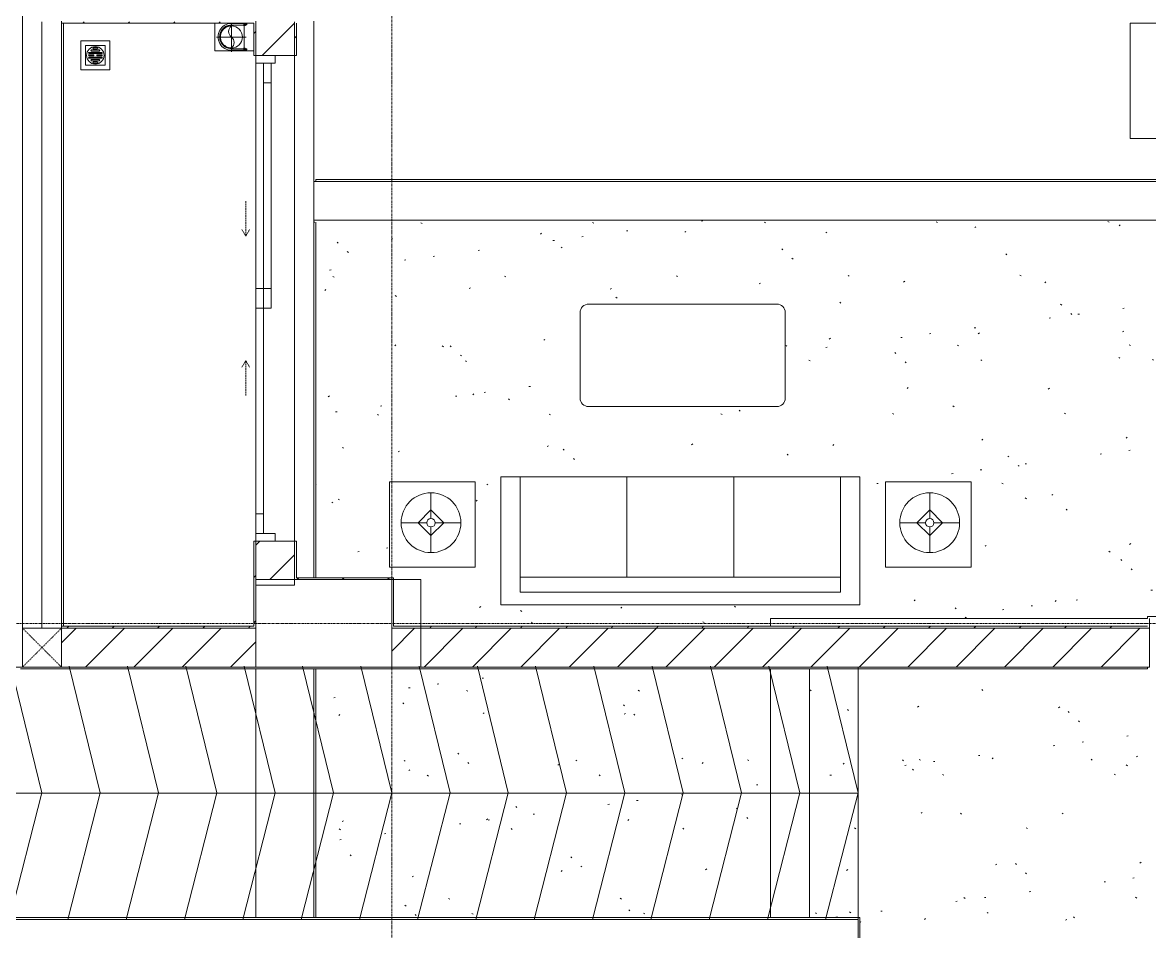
# Model space of a CAD drawing. Header units: millimetres. Extents: x 5357 to 201988, y -16345 to 109895.
# Drawn here: x 106253 to 112053, y 51951 to 56630 of the extents above; entities that cross this region are included whole.
import ezdxf

# ---------------------------------------------------------------- set-up
doc = ezdxf.new("R2010")
doc.units = ezdxf.units.MM
for name, pattern in [('Dash', [6, 3, -3]), ('Grid Line', [22.225, 12.7, -3.175, 3.175, -3.175]), ('IMPORT-CENTER _3_', [10.16, 6.35, -1.27, 1.27, -1.27])]:
    doc.linetypes.add(name, pattern=pattern)
for name, color, linetype, lineweight in [('0-1', 7, 'Continuous', 5), ('A-CLNG', 13, 'Continuous', 9), ('A-CLNG-PATT', 13, 'Continuous', 9), ('A-DETL-GENF', 92, 'Continuous', 9), ('A-DETL-GENF-5', 254, 'Continuous', 9), ('A-DETL-THIN', 151, 'Continuous', 9), ('A-DOOR', 31, 'Continuous', 9), ('A-DOOR-FRAM', 31, 'Continuous', 9), ('A-DOOR-HDLN', 31, 'Dash', 9), ('A-FLOR', 192, 'Continuous', 9), ('A-FLOR-1', 10, 'Continuous', 9), ('A-FLOR-2', 53, 'Continuous', 9), ('A-WALL', 113, 'Continuous', 9), ('A-WALL-4', 113, 'Continuous', 18), ('A-WALL-PATT-2', 53, 'Continuous', 9), ('A-WALL-PATT-3', 111, 'Continuous', 9), ('G-IMPT', 8, 'Continuous', 9), ('G-IMPT-2', 8, 'IMPORT-CENTER _3_', 9), ('I-FURN', 30, 'Continuous', 9), ('I-FURN-1', 53, 'Continuous', 9), ('I-WALL-1', 9, 'Continuous', 18), ('I-WALL-2', 53, 'Continuous', 9), ('L-SITE-WALL-1', 10, 'Continuous', 9), ('M-EQPM', 50, 'Continuous', 9), ('S-COLS', 52, 'Continuous', 9), ('S-COLS-2', 9, 'Continuous', 18), ('S-COLS-5', 52, 'Continuous', 18), ('S-COLS-6', 52, 'Dash', 9), ('S-COLS-HDLN', 52, 'Dash', 9), ('S-GRID-1', 1, 'Grid Line', 9)]:
    doc.layers.add(name, color=color, linetype=linetype, lineweight=lineweight)
pattern_1 = [(45, (0, 0), (-116.67262, 116.67262), [])]
pattern_2 = [(45, (0, 0), (-124.4508, 124.4508), [])]
pattern_3 = [(37.5, (0, 0), (-17.8824, 546.968), [7.376, -424.107, 7.376, -475.204, -461.289]), (37.5, (0, 0), (-17.8824, 546.968), [-914.063, 7.376, -453.913]), (7.5, (0, 0), (502.3874, 801.1234), [7.376, -225.398, 7.376, -381.526, -149.032]), (7.5, (0, 0), (502.3874, 801.1234), [-621.676, 7.376, -141.656]), (327.5, (-349.16, 0), (884.0133, 1.6066), [7.376, -134.559, 7.376, -503.591, -667.095]), (327.5, (-349.16, 0), (884.0133, 1.6066), [-652.902, 7.376, -659.719]), (317.5, (-349.16, 0), (853.3503, 249.1463), [7.376, -63.591, 7.376, -327.591, -383.225]), (317.5, (-349.16, 0), (853.3503, 249.1463), [-405.935, 7.376, -375.849])]

# ---------------------------------------------------------------- blocks, each defined once
blk = doc.blocks.new('NCV_TKTC_KET CAU_rvt-1-TKCS_MB SÂN ĐƯỜNG NỘI BỘ')
at = {"layer": 'A-FLOR-1'}
for p, q in [((107452.5, 53960.3), (107452.5, 56460.3)), ((107033.7, 53311.9), (107452.5, 53311.9)), ((107452.5, 53311.9), (107033.7, 53311.9)), ((107452.6, 53311.9), (108152.6, 53311.9)), ((108152.6, 53311.9), (107452.6, 53311.9)), ((108152.6, 53311.9), (108302.6, 53311.9)), ((108302.6, 53311.9), (108152.6, 53311.9)), ((108302.6, 53311.9), (110102.6, 53311.9)), ((110102.6, 53311.9), (108302.6, 53311.9)), ((110302.6, 53311.9), (110552.6, 53311.9)), ((110552.6, 53311.9), (110302.6, 53311.9)), ((110552.6, 53301.9), (110552.6, 52021.9)), ((110552.6, 52021.9), (110552.6, 53301.9))]:
    blk.add_line(p, q, dxfattribs=at)
at = {"layer": 'A-FLOR-2'}
blk.add_line((107452.5, 56460.3), (107452.5, 53960.3), dxfattribs=at)
at = {"layer": 'L-SITE-WALL-1'}
for p, q in [((107452.6, 56420.3), (107452.6, 56460.3)), ((107452.6, 55260.3), (107452.6, 56420.3)), ((107752.6, 55611.9), (107752.6, 55601.9)), ((107452.6, 54100.3), (107452.6, 55260.3)), ((107452.6, 53311.9), (107752.6, 53311.9)), ((107452.6, 52021.9), (107452.6, 53301.9))]:
    blk.add_line(p, q, dxfattribs=at)
at = {"layer": 'S-COLS-2'}
for p, q in [((108302.6, 53761.9), (107452.6, 53761.9)), ((107452.6, 53761.9), (107452.6, 53311.9)), ((108302.6, 53311.9), (108302.6, 53761.9)), ((107452.6, 53311.9), (108302.6, 53311.9))]:
    blk.add_line(p, q, dxfattribs=at)
blk = doc.blocks.new('HE BEP A - HE BEP A-348232-TKCS_MB SÂN ĐƯỜNG NỘI BỘ')
at = {"layer": 'I-FURN'}
for p, q in [((765.9, 605.3), (3.5, 605.3)), ((3.5, 605.3), (3.5, 11)), ((765.9, 11), (765.9, 605.3)), ((765.9, 605.3), (4293.5, 605.3)), ((765.9, 11), (765.9, 605.3)), ((3703.5, 605.3), (3703.5, 11)), ((3279.1, 524.2), (2497.5, 524.2)), ((948.4, 131.7), (948.4, 487.8)), ((965.9, 505.3), (1810.5, 505.3)), ((1828, 487.8), (1828, 131.7)), ((2467.5, 494.2), (2467.5, 122.2)), ((3309.1, 494.2), (3309.1, 122.2)), ((979.9, 419.9), (1450.3, 419.9)), ((1401.8, 451.1), (1028.4, 451.1)), ((1747.9, 434.2), (1562.5, 434.2)), ((1706.2, 324.4), (1627.3, 429.4)), ((1644.6, 463.3), (1632.2, 456.1)), ((1670.1, 454.1), (1721.6, 333.3)), ((2578, 421.2), (2573.6, 416.8)), ((2573.6, 416.8), (2602.8, 387.7)), ((2607.1, 392.1), (2578, 421.2)), ((2795.6, 424), (2766.5, 394.9)), ((2770.8, 390.5), (2800, 419.6)), ((2800, 419.6), (2795.6, 424)), ((2976.7, 419.6), (2981.1, 424)), ((3005.8, 390.5), (2976.7, 419.6)), ((2981.1, 424), (3010.2, 394.9)), ((3169.5, 392.1), (3198.6, 421.2)), ((3203, 416.8), (3173.9, 387.7)), ((3198.6, 421.2), (3203, 416.8)), ((975, 397.7), (975, 193.3)), ((975, 391.9), (1455.1, 391.9)), ((975, 363.9), (1455.1, 363.9)), ((1455.1, 193.3), (1455.1, 397.7)), ((1509.1, 380.9), (1509.1, 194.2)), ((1801.3, 194.2), (1801.3, 380.9)), ((2602.8, 387.7), (2607.1, 392.1)), ((2766.5, 394.9), (2770.8, 390.5)), ((3010.2, 394.9), (3005.8, 390.5)), ((3173.9, 387.7), (3169.5, 392.1)), ((975, 335.9), (1455.1, 335.9)), ((975, 307.9), (1455.1, 307.9)), ((1721.6, 333.3), (1706.2, 324.4)), ((975, 279.9), (1455.1, 279.9)), ((975, 251.9), (1455.1, 251.9)), ((975, 223.9), (1455.1, 223.9)), ((975, 195.9), (1455.1, 195.9)), ((2570.9, 199.3), (2600, 228.4)), ((2575.3, 194.9), (2570.9, 199.3)), ((2604.4, 224), (2575.3, 194.9)), ((2600, 228.4), (2604.4, 224)), ((2763.7, 226.8), (2768.1, 231.2)), ((2792.8, 197.7), (2763.7, 226.8)), ((2768.1, 231.2), (2797.2, 202)), ((2797.2, 202), (2792.8, 197.7)), ((3008.5, 231.2), (2979.4, 202)), ((2979.4, 202), (2983.8, 197.7)), ((2983.8, 197.7), (3012.9, 226.8)), ((3012.9, 226.8), (3008.5, 231.2)), ((3176.6, 228.4), (3172.2, 224)), ((3172.2, 224), (3201.4, 194.9)), ((3205.8, 199.3), (3176.6, 228.4)), ((3201.4, 194.9), (3205.8, 199.3)), ((981.5, 167.9), (1448.7, 167.9)), ((1028.4, 139.9), (1401.8, 139.9)), ((1562.5, 140.8), (1747.9, 140.8)), ((2555.1, 133.3), (2555.1, 129.3)), ((2587.6, 133.3), (2555.1, 133.3)), ((2555.1, 129.3), (2587.6, 129.3)), ((2587.6, 129.3), (2587.6, 133.3)), ((3189, 129.3), (3189, 133.3)), ((3189, 133.3), (3221.5, 133.3)), ((3221.5, 129.3), (3189, 129.3)), ((3221.5, 133.3), (3221.5, 129.3)), ((1810.5, 114.2), (965.9, 114.2)), ((3279.1, 92.2), (2497.5, 92.2)), ((3.5, 11), (765.9, 11)), ((4293.5, 11), (765.9, 11))]:
    blk.add_line(p, q, dxfattribs=at)
for centre, radius in [((1589.4, 460.9), 17.8), ((1696.1, 460.9), 17.8), ((2685.4, 309.4), 142.6), ((2685.4, 309.4), 131.3), ((3091.2, 309.4), 142.6), ((3091.2, 309.4), 131.3), ((1656.3, 327.5), 22.2), ((2685.4, 309.4), 87.2), ((2685.4, 309.4), 43.6), ((3091.2, 309.4), 87.2), ((3091.2, 309.4), 43.6), ((2685.4, 309.4), 30.9), ((3091.2, 309.4), 30.9)]:
    blk.add_circle(centre, radius, dxfattribs=at)
for centre, radius, start, end in [((2497.5, 494.2), 30, 90, 180), ((3279.1, 494.2), 30, 360, 90), ((965.9, 487.8), 17.5, 90, 180), ((1653.4, 447.9), 17.8, 20.53791, 119.9521), ((1810.5, 487.8), 17.5, 0, 90), ((1028.4, 397.7), 53.3, 90, 180), ((1401.8, 397.7), 53.3, 360, 90), ((1562.5, 380.9), 53.3, 90, 180), ((1641, 440.7), 17.8, 119.9521, 219.46175), ((1747.9, 380.9), 53.3, 360, 90), ((1028.4, 193.3), 53.3, 180, 270), ((1401.8, 193.3), 53.3, 270, 360), ((1562.5, 194.2), 53.3, 180, 270), ((1747.9, 194.2), 53.3, 270, 360), ((965.9, 131.7), 17.5, 180, 270), ((1810.5, 131.7), 17.5, 270, 360), ((2497.5, 122.2), 30, 180, 270), ((2588.6, 131.7), 33.5, 163.94189, 180), ((2588.6, 131.7), 33.5, 180, 196.05811), ((2580.1, 134.1), 24.7, 145.20397, 163.94189), ((2580.1, 129.2), 24.7, 196.05811, 214.79603), ((2571.3, 131.3), 11.6, 9.9102, 170.0898), ((2571.3, 131.3), 11.6, 189.71775, 350.28225), ((2574.8, 137.9), 18.1, 120.79762, 145.20397), ((2571.4, 143.6), 11.5, 90, 120.79762), ((2571.4, 143.6), 11.5, 59.20238, 90), ((2568, 137.9), 18.1, 34.79603, 59.20238), ((2562.6, 134.1), 24.7, 16.05811, 34.79603), ((2562.6, 129.2), 24.7, 325.20397, 343.94189), ((2554.1, 131.7), 33.5, 0, 16.05811), ((2554.1, 131.7), 33.5, 343.94189, 0), ((3222.5, 131.7), 33.5, 163.94189, 180), ((3222.5, 131.7), 33.5, 180, 196.05811), ((3214, 134.1), 24.7, 145.20397, 163.94189), ((3214, 129.2), 24.7, 196.05811, 214.79603), ((3208.7, 137.9), 18.1, 120.79762, 145.20397), ((3205.3, 131.3), 11.6, 9.9102, 170.0898), ((3205.3, 131.3), 11.6, 189.71775, 350.28225), ((3205.3, 143.6), 11.5, 90, 120.79762), ((3205.3, 143.6), 11.5, 59.20238, 90), ((3201.9, 137.9), 18.1, 34.79603, 59.20238), ((3196.5, 134.1), 24.7, 16.05811, 34.79603), ((3196.5, 129.2), 24.7, 325.20397, 343.94189), ((3188, 131.7), 33.5, 0, 16.05811), ((3188, 131.7), 33.5, 343.94189, 0), ((3279.1, 122.2), 30, 270, 360), ((2574.8, 125.5), 18.1, 214.79603, 239.20238), ((2571.4, 119.8), 11.5, 239.20238, 270), ((2571.4, 119.8), 11.5, 270, 300.79762), ((2568, 125.5), 18.1, 300.79762, 325.20397), ((3208.7, 125.5), 18.1, 214.79603, 239.20238), ((3205.3, 119.8), 11.5, 239.20238, 270), ((3205.3, 119.8), 11.5, 270, 300.79762), ((3201.9, 125.5), 18.1, 300.79762, 325.20397)]:
    blk.add_arc(centre, radius, start, end, dxfattribs=at)
at = {"layer": 'I-FURN-1'}
for p, q in [((4293.5, 605.3), (3.5, 605.3)), ((3.5, 605.3), (3.5, 11)), ((3.5, 11), (4293.5, 11))]:
    blk.add_line(p, q, dxfattribs=at)
blk = doc.blocks.new('LOBBY_SOFA_1 - LOBBY_SOFA_1-842835-TKCS_MB SÂN ĐƯỜNG NỘI BỘ')
at = {"layer": 'I-FURN'}
for p, q in [((-2556, 0), (-2556, -660)), ((-708, 0), (-2556, 0)), ((-708, -660), (-708, 0)), ((-2457, -66), (-2457, -660)), ((-807, -66), (-2457, -66)), ((-807, -660), (-807, -66)), ((-807, -143), (-2457, -143)), ((-1907, -143), (-1907, -660)), ((-1357, -143), (-1357, -660)), ((-3128.2, -193.5), (-2688.2, -193.5)), ((-3128.2, -633.5), (-3128.2, -193.5)), ((-2688.2, -193.5), (-2688.2, -633.5)), ((-575.9, -193.5), (-575.9, -633.5)), ((-135.9, -193.5), (-575.9, -193.5)), ((-135.9, -633.5), (-135.9, -193.5)), ((-2915.4, -269), (-2915.4, -401)), ((-348.6, -269), (-348.6, -401)), ((-2915.4, -357), (-2981.4, -423)), ((-2849.4, -423), (-2915.4, -357)), ((-414.6, -423), (-348.6, -357)), ((-348.6, -357), (-282.6, -423)), ((-2937.4, -423), (-3069.4, -423)), ((-2981.4, -423), (-2915.4, -489)), ((-2915.4, -489), (-2849.4, -423)), ((-2915.4, -445), (-2915.4, -577)), ((-2893.4, -423), (-2761.4, -423)), ((-370.6, -423), (-502.6, -423)), ((-348.6, -489), (-414.6, -423)), ((-282.6, -423), (-348.6, -489)), ((-348.6, -445), (-348.6, -577)), ((-326.6, -423), (-194.6, -423)), ((-2688.2, -633.5), (-3128.2, -633.5)), ((-575.9, -633.5), (-135.9, -633.5)), ((-2556, -660), (-708, -660)), ((-1160.3, -1020.5), (-2128.3, -1020.5)), ((-2172.3, -1064.5), (-2172.3, -1504.5)), ((-1116.3, -1504.5), (-1116.3, -1064.5)), ((-2128.3, -1548.5), (-1160.3, -1548.5))]:
    blk.add_line(p, q, dxfattribs=at)
for centre, radius in [((-2915.4, -423), 154), ((-348.6, -423), 154), ((-2915.4, -423), 22), ((-348.6, -423), 22)]:
    blk.add_circle(centre, radius, dxfattribs=at)
for centre, start, end in [((-2128.3, -1064.5), 90, 180), ((-1160.3, -1064.5), 0, 90), ((-2128.3, -1504.5), 180, 270), ((-1160.3, -1504.5), 270, 0)]:
    blk.add_arc(centre, 44, start, end, dxfattribs=at)
at = {"layer": 'I-FURN-1'}
for p, q in [((-708, 0), (-2556, 0)), ((-2556, 0), (-2556, -660)), ((-708, -660), (-708, 0)), ((-2688.2, -193.5), (-3128.2, -193.5)), ((-3128.2, -193.5), (-3128.2, -633.5)), ((-2688.2, -633.5), (-2688.2, -193.5)), ((-135.9, -193.5), (-575.9, -193.5)), ((-575.9, -193.5), (-575.9, -633.5)), ((-135.9, -633.5), (-135.9, -193.5)), ((-3128.2, -633.5), (-2688.2, -633.5)), ((-575.9, -633.5), (-135.9, -633.5)), ((-2556, -660), (-708, -660)), ((-1160.3, -1020.5), (-2128.3, -1020.5)), ((-2172.3, -1064.5), (-2172.3, -1504.5)), ((-1116.3, -1504.5), (-1116.3, -1064.5)), ((-2128.3, -1548.5), (-1160.3, -1548.5))]:
    blk.add_line(p, q, dxfattribs=at)
for centre, start, end in [((-2128.3, -1064.5), 90, 180), ((-1160.3, -1064.5), 0, 90), ((-2128.3, -1504.5), 180, 270), ((-1160.3, -1504.5), 270, 0)]:
    blk.add_arc(centre, 44, start, end, dxfattribs=at)
blk = doc.blocks.new('NCV_TKTC_TANG 1_rvt-1-TKCS_MB SÂN ĐƯỜNG NỘI BỘ')
at = {"layer": 'A-WALL-PATT-2'}
h = blk.add_hatch(dxfattribs=at)
h.set_pattern_fill('FP_2', color=256, style=0, pattern_type=2)
h.set_pattern_definition(pattern_1)
h.paths.add_polyline_path([(107442.6, 56626.9), (107452.6, 56626.9), (107452.5, 56633.3), (106452.6, 56633.3), (106452.6, 56626.9), (107413.1, 56626.9)])
h = blk.add_hatch(dxfattribs=at)
h.set_pattern_fill('FP_2', color=256, style=0, pattern_type=2)
h.set_pattern_definition(pattern_1)
h.paths.add_polyline_path([(107452.6, 53511.9), (107452.5, 53960.3), (107442.6, 53960.3), (107442.6, 53511.9), (107452.5, 53511.9)])
h.paths.add_polyline_path([(107442.6, 56460.3), (107452.6, 56460.3), (107452.5, 56626.9), (107442.6, 56626.9)])
h = blk.add_hatch(dxfattribs=at)
h.set_pattern_fill('FP_2', color=256, style=0, pattern_type=2)
h.set_pattern_definition(pattern_1)
h.paths.add_polyline_path([(107652.6, 53761.9), (107662.6, 53761.9), (107662.6, 53960.3), (107652.6, 53960.3)])
h.paths.add_polyline_path([(107652.6, 56460.3), (107662.6, 56460.3), (107662.6, 56626.9), (107652.6, 56626.9), (107652.6, 56460.3)])
h = blk.add_hatch(dxfattribs=at)
h.set_pattern_fill('FP_2', color=256, style=0, pattern_type=2)
h.set_pattern_definition(pattern_1)
h.paths.add_polyline_path([(108162.6, 53761.9), (108161.6, 53771.9), (107662.6, 53771.9), (107662.6, 53761.9), (108152.6, 53761.9)])
h = blk.add_hatch(dxfattribs=at)
h.set_pattern_fill('FP_2', color=256, style=0, pattern_type=2)
h.set_pattern_definition(pattern_1)
h.paths.add_polyline_path([(112252.6, 53561.9), (115152.6, 53561.9), (115152.5, 53571.9), (112042.6, 53571.9), (112042.6, 53561.9), (112222, 53561.9)])
h = blk.add_hatch(dxfattribs=at)
h.set_pattern_fill('FP_2', color=256, style=0, pattern_type=2)
h.set_pattern_definition(pattern_1)
h.paths.add_polyline_path([(106817.4, 53511.9), (107442.6, 53511.9), (107442.6, 53521.9), (106452.6, 53521.9), (106452.6, 53511.9), (106650.8, 53511.9)])
h = blk.add_hatch(dxfattribs=at)
h.set_pattern_fill('FP_2', color=256, style=0, pattern_type=2)
h.set_pattern_definition(pattern_1)
h.paths.add_polyline_path([(108302.6, 53511.9), (112042.6, 53511.9), (112042.6, 53521.9), (108302.6, 53521.9), (108302.6, 53513.9)])
at = {"layer": 'A-FLOR-1'}
blk.add_line((107652.6, 53960.3), (107652.6, 56460.3), dxfattribs=at)
at = {"layer": 'A-FLOR-2'}
blk.add_line((107652.6, 56460.3), (107652.6, 53960.3), dxfattribs=at)
at = {"layer": 'I-WALL-1'}
for p, q in [((106452.6, 56636.9), (106452.6, 56626.9)), ((106452.6, 56626.9), (107442.6, 56626.9)), ((107442.6, 56626.9), (107442.6, 56460.3)), ((107452.6, 56626.9), (107452.6, 56636.9)), ((107452.6, 56460.3), (107452.6, 56626.9)), ((107652.6, 56626.9), (107652.6, 56460.3)), ((107662.6, 56460.3), (107662.6, 56626.9)), ((107442.6, 56460.3), (107452.6, 56460.3)), ((107652.6, 56460.3), (107662.6, 56460.3)), ((107442.6, 53960.3), (107442.6, 53521.9)), ((107452.6, 53960.3), (107442.6, 53960.3)), ((107452.6, 53511.9), (107452.6, 53960.3)), ((107652.6, 53960.3), (107652.6, 53761.9)), ((107662.6, 53960.3), (107652.6, 53960.3)), ((107662.6, 53771.9), (107662.6, 53960.3)), ((108162.6, 53771.9), (107662.6, 53771.9)), ((108162.6, 53761.9), (108162.6, 53771.9)), ((107652.6, 53761.9), (107662.6, 53761.9)), ((107662.6, 53761.9), (108152.6, 53761.9)), ((108152.6, 53761.9), (108152.6, 53511.9)), ((108162.6, 53521.9), (108162.6, 53761.9)), ((115142.6, 53571.9), (112042.6, 53571.9)), ((112042.6, 53571.9), (112042.6, 53561.9)), ((107442.6, 53521.9), (106452.6, 53521.9)), ((106452.6, 53521.9), (106452.6, 53511.9)), ((106452.6, 53511.9), (107442.6, 53511.9)), ((107442.6, 53511.9), (107452.6, 53511.9)), ((108152.6, 53511.9), (108162.6, 53511.9)), ((112042.6, 53521.9), (108162.6, 53521.9)), ((108162.6, 53511.9), (112042.6, 53511.9))]:
    blk.add_line(p, q, dxfattribs=at)
at = {"layer": 'I-WALL-2'}
for p, q in [((106452.6, 53521.9), (106452.6, 56626.9)), ((106462.6, 56626.9), (106462.6, 53521.9))]:
    blk.add_line(p, q, dxfattribs=at)
at = {"layer": 'I-FURN-1'}
blk.add_blockref('HE BEP A - HE BEP A-348232-TKCS_MB SÂN ĐƯỜNG NỘI BỘ', (111949.1, 56021.6), dxfattribs=at)
at = {"layer": 'I-FURN-1', "rotation": 180}
blk.add_blockref('LOBBY_SOFA_1 - LOBBY_SOFA_1-842835-TKCS_MB SÂN ĐƯỜNG NỘI BỘ', (108006.1, 53632), dxfattribs=at)
blk = doc.blocks.new('DEG_02-DEG_03 - DEG_02-2500x2400mm-CỬA ĐI 02 CÁNH TRƯỢT-V15-TKCS_MB SÂN ĐƯỜNG NỘI BỘ')
at = {"layer": 'A-DOOR'}
for p, q in [((-1110, 100), (-1210, 100)), ((-1210, 100), (-1210, 60)), ((-1210, 60), (-1110, 60)), ((-1110, 60), (-1110, 100)), ((-1110, 100), (-50, 100)), ((-50, 60), (-1110, 60)), ((50, 100), (-50, 100)), ((-50, 100), (-50, 60)), ((50, 60), (-50, 60)), ((-50, 60), (-50, 20)), ((-50, 60), (50, 60)), ((50, 60), (50, 100)), ((50, 20), (50, 60)), ((50, 60), (1110, 60)), ((1210, 60), (1110, 60)), ((1110, 60), (1110, 20)), ((1210, 20), (1210, 60)), ((-50, 20), (50, 20)), ((1110, 20), (50, 20)), ((1110, 20), (1210, 20))]:
    blk.add_line(p, q, dxfattribs=at)
at = {"layer": 'A-DOOR-FRAM'}
for p, q in [((-1210, 100), (-1250, 100)), ((-1250, 100), (-1250, 0)), ((-1210, 0), (-1210, 100)), ((1250, 100), (1210, 100)), ((1210, 100), (1210, 0)), ((1250, 0.1), (1250, 100)), ((-1250, 0), (-1210, 0)), ((1210, 0), (1249.6, 0))]:
    blk.add_line(p, q, dxfattribs=at)
at = {"layer": 'A-DOOR-HDLN'}
for p, q in [((-500.4, 151.1), (-320.4, 151.1)), ((-320.4, 151.1), (-355, 171.1)), ((-320.4, 151.1), (-355, 131.1)), ((320.4, 151.1), (355, 171.1)), ((320.4, 151.1), (355, 131.1)), ((500.4, 151.1), (320.4, 151.1))]:
    blk.add_line(p, q, dxfattribs=at)
blk = doc.blocks.new('TKTC_XREF_251221_MB TANG 1 - TKTC_XREF_260130_MB TANG 1_dwg_THU NUOC - THU NUOC-444531-TKCS_MB TẦNG 1-4202120-TKCS_MB SÂN ĐƯỜNG NỘI BỘ')
at = {"layer": 'M-EQPM'}
for p, q in [((-23.3, 10.8), (40.9, 10.8)), ((40.9, 4.8), (-23.3, 4.8)), ((-11, 23.3), (28.5, 23.3)), ((28.5, 17.3), (-11, 17.3)), ((-1.1, 35.6), (18.5, 35.6)), ((18.5, 29.6), (-1.1, 29.6)), ((-23.3, -13.6), (40.9, -13.6)), ((40.9, -19.6), (-23.3, -19.6)), ((-11, -26.1), (28.5, -26.1)), ((28.5, -32.1), (-11, -32.1)), ((-1.1, -38.5), (18.5, -38.5)), ((18.5, -44.5), (-1.1, -44.5))]:
    blk.add_line(p, q, dxfattribs=at)
at = {"layer": 'M-EQPM', "flags": 128}
for points in [[(83.7, -79.4), (83.7, 70.6), (-66.3, 70.6), (-66.3, -79.4)], [(58.7, -54.4), (58.7, 45.6), (-41.3, 45.6), (-41.3, -54.4)]]:
    blk.add_lwpolyline(points, close=True, dxfattribs=at)
for points in [[(-23.3, -1.2), (0.7, -1.2), (0.7, -7.2), (-23.3, -7.2)], [(40.9, -7.2), (16.7, -7.2), (16.7, -1.2), (40.9, -1.2)]]:
    blk.add_lwpolyline(points, dxfattribs=at)
at = {"layer": 'M-EQPM'}
for centre, radius, start, end in [((8.7, -4.4), 45, 360, 180), ((8.7, -4.4), 45, 360, 180), ((-23.3, 7.8), 3, 90, 270), ((-11, 20.3), 3, 90, 270), ((-1.1, 32.6), 3, 90, 270), ((18.5, 32.6), 3, 270, 90), ((28.5, 20.3), 3, 270, 90), ((40.9, 7.8), 3, 270, 90), ((8.7, -4.4), 45, 180, 360), ((8.7, -4.4), 45, 180, 360), ((-23.3, -4.2), 3, 90, 270), ((-23.3, -16.6), 3, 90, 270), ((-11, -29.1), 3, 90, 270), ((-1.1, -41.5), 3, 90, 270), ((18.5, -41.5), 3, 270, 90), ((28.5, -29.1), 3, 270, 90), ((40.9, -4.2), 3, 270, 90), ((40.9, -16.6), 3, 270, 90)]:
    blk.add_arc(centre, radius, start, end, dxfattribs=at)
blk = doc.blocks.new('TKTC_XREF_251221_MB TANG 1 - TKTC_XREF_260130_MB TANG 1_dwg_CUM U_DN100-V408-TKCS_MB SÂN ĐƯỜNG NỘI BỘ')
at = {"layer": 'G-IMPT'}
for p, q in [((-79.1, 66.6), (-79.1, 63.4)), ((-76.6, 66.6), (-76.6, 63.4)), ((-74.6, 66.6), (-74.6, 63.4)), ((-72.7, 69.3), (-72.7, 60.7)), ((-66.9, 67.9), (-71.7, 67.9)), ((-66.9, 62.1), (-71.7, 62.1)), ((-65, 69), (0, 69)), ((-79.1, -63.4), (-79.1, -66.6)), ((-76.6, -63.4), (-76.6, -66.6)), ((-74.6, -63.4), (-74.6, -66.6)), ((-72.7, -60.7), (-72.7, -69.3)), ((-66.9, -62.1), (-71.7, -62.1)), ((-66.9, -67.9), (-71.7, -67.9)), ((-65, -69), (0, -69))]:
    blk.add_line(p, q, dxfattribs=at)
at = {"layer": 'G-IMPT', "flags": 128}
for points in [[(-72.7, 67.6), (-78.1, 67.6), (-78.1, 62.4), (-72.7, 62.4)], [(-71.7, 59.2), (-66.9, 59.2), (-66.9, 70.8), (-71.7, 70.8)], [(-66.9, 70.8), (-66.9, 72.7), (-65, 72.7), (-65, 57.3), (-66.9, 57.3), (-66.9, 59.2)], [(-65, 61), (0, 61), (0, 57)], [(-66.9, -59.2), (-66.9, -57.3), (-65, -57.3), (-65, -71.2)], [(-65, -61), (0, -61), (0, -57)], [(-73.5, -62.4), (-78.1, -62.4), (-78.1, -67.6), (-74.7, -67.6)], [(-66.9, -70.8), (-66.9, -59.2), (-71.7, -59.2)]]:
    blk.add_lwpolyline(points, dxfattribs=at)
at = {"layer": 'G-IMPT'}
for centre, radius, start, end in [((-78.1, 66.6), 0.96, 90, 180), ((-78.1, 63.4), 0.96, 180, 270), ((-71.1, 69.3), 1.56, 112.61986, 247.38014), ((-67.9, 65), 4.8, 143.1301, 216.8699), ((-71.1, 60.7), 1.56, 112.61986, 247.38014), ((0, 0), 69, 270, 90), ((0, 0), 61, 270, 90), ((0, 0), 57, 270, 90), ((-78.1, -63.4), 0.96, 90, 180), ((-78.1, -66.6), 0.96, 180, 270), ((-71.1, -60.7), 1.56, 112.61986, 247.38014), ((-67.9, -65), 4.8, 143.1301, 216.8699), ((-71.1, -69.3), 1.56, 112.61986, 247.38014)]:
    blk.add_arc(centre, radius, start, end, dxfattribs=at)
blk = doc.blocks.new('TKTC_XREF_251221_MB TANG 1 - TKTC_XREF_260130_MB TANG 1_dwg_$cc-V409-TKCS_MB SÂN ĐƯỜNG NỘI BỘ')
at = {"layer": 'G-IMPT'}
blk.add_circle((0, 0), 0.5, dxfattribs=at)
for centre, radius, start, end in [((0, 0), 0.5, 90, 270), ((0.188, 0.25), 0.313, 126.8699, 233.1301), ((-0.188, -0.25), 0.313, 306.8699, 53.1301)]:
    blk.add_arc(centre, radius, start, end, dxfattribs=at)
at = {"layer": 'G-IMPT-2'}
for p, q in [((0, -0.673), (0, 0.628)), ((-0.673, 0), (0.673, 0))]:
    blk.add_line(p, q, dxfattribs=at)
blk = doc.blocks.new('TKTC_XREF_251221_MB TANG 1 - TKTC_XREF_260130_MB TANG 1_dwg-4202109-TKCS_MB SÂN ĐƯỜNG NỘI BỘ')
at = {"layer": 'G-IMPT'}
blk.add_line((-95759.3, -344719.2), (-95759.3, -344862.7), dxfattribs=at)
at = {"layer": 'G-IMPT', "flags": 128}
for points in [[(-95759.3, -344862.7), (-95909, -344862.7), (-95909, -344719.7)], [(-95759.2, -344719.2), (-95759.2, -344862.9), (-95709.4, -344862.6), (-95709.4, -344719.7)]]:
    blk.add_lwpolyline(points, dxfattribs=at)
for name, p, xscale, yscale, zscale, rotation in [('TKTC_XREF_251221_MB TANG 1 - TKTC_XREF_260130_MB TANG 1_dwg_$cc-V409-TKCS_MB SÂN ĐƯỜNG NỘI BỘ', (-95824.2, -344791.1), 113.7150000000073, 113.7150000000073, 113.7150000000073, 359.9990086636432), ('TKTC_XREF_251221_MB TANG 1 - TKTC_XREF_260130_MB TANG 1_dwg_CUM U_DN100-V408-TKCS_MB SÂN ĐƯỜNG NỘI BỘ', (-95824.2, -344790.2), 0.9975000000000008, 0.9975000000000008, 0.9975000000000008, 180.000991338195)]:
    blk.add_blockref(name, p, dxfattribs=dict(xscale=xscale, yscale=yscale, zscale=zscale, rotation=rotation))
blk.add_blockref('TKTC_XREF_251221_MB TANG 1 - TKTC_XREF_260130_MB TANG 1_dwg_THU NUOC - THU NUOC-444531-TKCS_MB TẦNG 1-4202120-TKCS_MB SÂN ĐƯỜNG NỘI BỘ', (-96533, -344881))
blk = doc.blocks.new('TKTC_XREF_251221_MB TANG 1 - TKTC_XREF_251221_MB TANG 1-2038492-TKCS_MB SÂN ĐƯỜNG NỘI BỘ')
blk.add_blockref('TKTC_XREF_251221_MB TANG 1 - TKTC_XREF_260130_MB TANG 1_dwg-4202109-TKCS_MB SÂN ĐƯỜNG NỘI BỘ', (169499.1, 384109.7))
blk = doc.blocks.new('G1_SOF - BO TRU - 200x200-V1000-TKCS_MB SÂN ĐƯỜNG NỘI BỘ')
at = {"layer": 'S-COLS-HDLN'}
for p, q in [((-100, -100), (100, 100)), ((99.9, -99.9), (-100, 100))]:
    blk.add_line(p, q, dxfattribs=at)

msp = doc.modelspace()

# ---------------------------------------------------------------- hatches: boundary and pattern name
at = {"layer": 'A-CLNG-PATT'}
h = msp.add_hatch(dxfattribs=at)
h.set_pattern_fill('FP_4', color=256, style=0, pattern_type=2)
h.set_pattern_definition(pattern_3)
h.paths.add_polyline_path([(108527.8, 44546.9), (112052.6, 44546.9), (112052.6, 45826.9), (107927.6, 45826.9), (107927.6, 45836.9), (107762.6, 45836.9), (107762.6, 44546.9), (108327.6, 44546.9)])
h.paths.add_polyline_path([(110341.5, 46046.9), (112052.6, 46046.9), (112050.4, 50351.9), (109462.6, 50351.9), (109462.6, 50361.9), (109452.6, 50361.9), (109454.5, 46046.9)])
h.paths.add_polyline_path([(107762.6, 46046.9), (109242.6, 46046.9), (109242.6, 50571.9), (112052.6, 50571.9), (112052.6, 51433.7), (110302.6, 51433.7), (110302.6, 51461.9), (110102.6, 51461.9), (110102.6, 51861.9), (108077.6, 51861.9), (108077.6, 51661.9), (107762.6, 51661.9), (107762.6, 46515.7)])
h.paths.add_polyline_path([(109454.5, 52021.9), (110102.6, 52021.9), (110102.6, 53301.9), (107762.6, 53301.9), (107762.6, 52021.9), (108741.2, 52021.9)])
h.paths.add_polyline_path([(112052.6, 53361.9), (112052.6, 53362.3), (112052.6, 53362.3)])
h.paths.add_polyline_path([(108932.6, 53521.9), (110102.6, 53521.9), (110102.6, 53561.9), (112042.6, 53562.4), (112042.6, 53571.9), (115142.6, 53571.9), (115142.6, 53721.9), (115152.5, 53721.9), (115152.5, 55611.9), (107752.6, 55611.9), (107752.6, 55601.9), (107762.6, 55601.9), (107762.6, 53771.9), (108162.6, 53771.9), (108162.6, 53761.9), (108302.6, 53761.9), (108302.6, 53521.9), (108339.5, 53521.9)])
h.paths.add_polyline_path([(110302.6, 53632), (108714.1, 53632), (108714.1, 54292), (110562.1, 54292), (110562.1, 53632)])
h.paths.add_polyline_path([(113085.8, 53635.2), (112458.8, 53635.2), (112458.8, 53737.5), (112074.2, 53750.3), (112074.2, 54172.1), (112458.8, 54184.9), (112458.8, 54367.7), (112074.2, 54380.5), (112074.2, 54802.3), (112458.8, 54815.2), (112458.8, 54910.2), (113308.8, 54910.2), (113308.8, 54815.2), (113693.4, 54802.3), (113693.4, 54380.5), (113308.8, 54367.7), (113308.8, 54184.9), (113693.4, 54172.1), (113693.4, 53750.3), (113308.8, 53737.5), (113308.8, 53635.2), (113153.2, 53635.2)])
h.paths.add_polyline_path([(108302.6, 53825.5), (108141.9, 53825.5), (108141.9, 54265.5), (108581.9, 54265.5), (108581.9, 53825.5)])
h.paths.add_polyline_path([(110752.6, 53825.5), (110694.3, 53825.5), (110694.3, 54265.5), (111134.3, 54265.5), (111134.3, 53825.5)])
h.paths.add_polyline_path([(109454.5, 54652.6), (109155, 54654.1), (109144.4, 54658.4), (109135.3, 54665.4), (109128.3, 54674.6), (109123.9, 54685.2), (109122.4, 54696.6), (109123.9, 55147.9), (109128.3, 55158.6), (109135.3, 55167.7), (109144.4, 55174.7), (109155, 55179.1), (109166.4, 55180.6), (110145.8, 55179.1), (110156.4, 55174.7), (110165.5, 55167.7), (110172.5, 55158.6), (110176.9, 55147.9), (110178.4, 55136.6), (110176.9, 54685.2), (110172.5, 54674.6), (110165.5, 54665.4), (110165.5, 54665.4), (110156.4, 54658.4), (110145.8, 54654.1), (110134.4, 54652.6), (109765, 54652.6)])
h = msp.add_hatch(dxfattribs=at)
h.set_pattern_fill('FP_4', color=256, style=0, pattern_type=2)
h.set_pattern_definition(pattern_3)
h.paths.add_polyline_path([(111150.8, 51433.7), (112052.6, 51433.7), (112052.6, 53311.9), (112042.6, 53311.9), (112041.1, 53301.9), (110302.6, 53301.9), (110302.6, 52021.9), (110562.6, 52020.6), (110562.6, 51856.9), (110552.6, 51856.9), (110552.6, 51861.9), (110302.6, 51861.9), (110302.6, 51661.9), (112052.6, 51661.9), (112052.6, 51461.9), (110302.6, 51461.9), (110302.6, 51433.7), (111038.6, 51433.7)])
h.paths.add_polyline_path([(114384.2, 51661.9), (114642.6, 51661.9), (114642.6, 53352.3), (114652.6, 53352.3), (114651, 53361.9), (112952.6, 53361.9), (112952.6, 51661.9), (114352.6, 51661.9)])
h.paths.add_polyline_path([(116215.6, 51661.9), (116352.6, 51661.9), (116352.6, 52961.9), (115852.5, 52962.1), (115852.5, 53361.9), (114752.6, 53361.9), (114752.6, 51661.9), (115952.6, 51661.9)])
h.paths.add_polyline_path([(112852.6, 51661.9), (112852.6, 53361.9), (112252.6, 53361.9), (112252.6, 51661.9), (112852.6, 51661.9)])
h.paths.add_polyline_path([(115952.6, 53061.9), (116352.6, 53061.9), (116352.6, 53361.9), (115952.5, 53361.9), (115952.5, 53061.9)])
at = {"layer": 'A-DETL-GENF'}
h = msp.add_hatch(dxfattribs=at)
h.set_pattern_fill('FP_9', color=256, style=0, pattern_type=2)
h.set_pattern_definition([(90, (0, 0), (-395.131, 395.131), [104.775, -685.488]), (45, (0, 0), (-395.1313, 395.1313), [104.775, -454.025]), (135, (0, 0), (-395.1313, -395.1313), [104.775, -454.025])])
h.paths.add_polyline_path([(35003.5, 8088.2), (35003.5, 8188.2), (34703.5, 8188.2), (34703.5, 8088.2)])
h.paths.add_polyline_path([(134601.5, 8088.2), (134601.5, 8188.2), (134501.6, 8188.2), (134501.6, 8088.2)])
h.paths.add_polyline_path([(117301.6, 8088.2), (117601.6, 8088.2), (117601.6, 8188.2), (117301.6, 8188.2)])
h.paths.add_polyline_path([(121901.6, 8088.2), (121901.6, 8188.2), (121601.6, 8188.2), (121601.6, 8088.2)])
h.paths.add_polyline_path([(130201.6, 8088.2), (130501.6, 8088.2), (130501.6, 8188.2), (130201.6, 8188.2)])
h.paths.add_polyline_path([(43603.5, 8088.2), (43603.5, 8188.2), (43303.5, 8188.2), (43303.5, 8088.2)])
h.paths.add_polyline_path([(126201.6, 8088.2), (126201.6, 8188.2), (125901.6, 8188.2), (125901.6, 8088.2)])
h.paths.add_polyline_path([(39303.5, 8088.2), (39303.5, 8188.2), (39003.5, 8188.2), (39003.5, 8088.2)])
h.paths.add_polyline_path([(26303.5, 8088.2), (26403.5, 8088.2), (26403.5, 8188.2), (26303.5, 8188.2)])
h.paths.add_polyline_path([(30703.5, 8088.2), (30703.5, 8188.2), (30403.5, 8188.2), (30403.5, 8088.2)])
h.paths.add_polyline_path([(134601.5, 11956.3), (134601.5, 12256.3), (134501.6, 12256.3), (134501.6, 11956.3), (134585.7, 11956.3)])
h.paths.add_polyline_path([(134501.6, 16056.3), (134601.5, 16056.3), (134601.5, 16356.3), (134501.6, 16356.3)])
h.paths.add_polyline_path([(134601.5, 20156.3), (134601.5, 20456.3), (134501.6, 20456.3), (134501.6, 20156.3)])
h.paths.add_polyline_path([(57852.6, 23336.9), (57852.6, 23337.4), (57655.4, 23336.9)])
h.paths.add_polyline_path([(111452.6, 23336.9), (111450.6, 23337.4), (111452.6, 23336.9)])
h.paths.add_polyline_path([(99788.7, 23336.9), (99777.6, 23337.4), (99777.6, 23336.9), (99780.4, 23336.9)])
h.paths.add_polyline_path([(103252.6, 23336.9), (103250.6, 23337.4), (103251, 23336.9)])
h.paths.add_polyline_path([(86477.6, 23336.9), (86477.6, 23337.4), (86456.3, 23336.9)])
h.paths.add_polyline_path([(49652.6, 23336.9), (49652.6, 23337.4), (49454.2, 23336.9)])
h.paths.add_polyline_path([(134501.6, 24256.3), (134601.5, 24256.3), (134601.5, 24556.3), (134501.6, 24556.3)])
h.paths.add_polyline_path([(26303.5, 24256.3), (26403.5, 24256.3), (26403.5, 24556.3), (26303.5, 24556.3)])
h.paths.add_polyline_path([(44827.6, 24536.9), (44827.6, 24537.4), (44804.2, 24536.9)])
h.paths.add_polyline_path([(77102.6, 24536.9), (77102.6, 24537.4), (77101.7, 24536.9)])
h.paths.add_polyline_path([(134601.5, 28356.3), (134601.5, 28656.3), (134501.6, 28656.3), (134501.6, 28356.3)])
h.paths.add_polyline_path([(134585.7, 32456.3), (134601.5, 32456.3), (134601.5, 32756.3), (134501.6, 32756.3), (134501.6, 32456.3)])
h.paths.add_polyline_path([(134501.6, 36556.3), (134601.5, 36556.3), (134601.5, 36856.3), (134501.6, 36856.3)])
h.paths.add_polyline_path([(134593.4, 40586.3), (134601.5, 40586.3), (134601.5, 40886.3), (134501.6, 40886.3), (134501.6, 40586.3), (134589.3, 40586.3)])
h.paths.add_polyline_path([(106252.6, 53311.9), (106252.6, 53311.9), (106252.6, 53312)])
h.paths.add_polyline_path([(53452.6, 60235.3), (53452.7, 60235.3), (53452.6, 60435.3)])
h.paths.add_polyline_path([(107452.5, 60235.3), (107452.6, 60235.3), (107452.4, 60235.3)])
h.paths.add_polyline_path([(106252.6, 64058.6), (106252.6, 64058.6), (106252.6, 64158.6)])
h.paths.add_polyline_path([(105952.5, 69761.9), (105952.6, 69761.9), (105952.4, 69761.9)])
h.paths.add_polyline_path([(38152.6, 78836.9), (38152.6, 78836.9), (38152.6, 79036.9)])
h.paths.add_polyline_path([(97752.6, 84118.2), (98052.6, 84118.2), (98052.6, 84218.2), (97752.6, 84218.2)])
h.paths.add_polyline_path([(63052.6, 84118.2), (63052.6, 84218.2), (62752.6, 84218.2), (62752.6, 84118.2)])
h.paths.add_polyline_path([(102252.6, 84118.2), (102252.6, 84218.2), (101952.6, 84218.2), (101952.6, 84118.2), (102191.9, 84118.2)])
h.paths.add_polyline_path([(58952.6, 84118.2), (58952.6, 84218.2), (58652.6, 84218.2), (58652.6, 84118.2)])
h.paths.add_polyline_path([(85352.6, 84118.2), (85452.6, 84118.2), (85452.6, 84218.2), (85252.6, 84218.2), (85253.7, 84118.2), (85344.1, 84118.2)])
h.paths.add_polyline_path([(110652.6, 84118.2), (110652.6, 84218.2), (110352.6, 84218.2), (110352.6, 84118.2)])
h.paths.add_polyline_path([(50252.6, 84118.2), (50552.6, 84118.2), (50552.6, 84218.2), (50252.6, 84218.2)])
h.paths.add_polyline_path([(106452.6, 84118.2), (106452.6, 84218.2), (106152.6, 84218.2), (106152.6, 84118.2)])
h.paths.add_polyline_path([(54452.6, 84118.2), (54752.6, 84118.2), (54752.6, 84218.2), (54452.6, 84218.2)])
h.paths.add_polyline_path([(89352.6, 84118.2), (89652.6, 84118.2), (89652.6, 84218.2), (89352.6, 84218.2)])
h.paths.add_polyline_path([(114852.6, 84118.2), (114852.6, 84218.2), (114552.6, 84218.2), (114552.6, 84118.2)])
h.paths.add_polyline_path([(46052.6, 84118.2), (46352.6, 84118.2), (46352.6, 84218.2), (46052.6, 84218.2)])
h.paths.add_polyline_path([(93552.6, 84118.2), (93852.6, 84118.2), (93852.6, 84218.2), (93552.6, 84218.2)])
h.paths.add_polyline_path([(41852.6, 84118.2), (42152.6, 84118.2), (42152.6, 84218.2), (41852.6, 84218.2)])
h.paths.add_polyline_path([(118752.6, 84118.2), (119052.6, 84118.2), (119052.6, 84218.2), (118752.6, 84218.2)])
h.paths.add_polyline_path([(37952.6, 84118.2), (37952.6, 84218.2), (37652.6, 84218.2), (37652.6, 84118.2), (37809, 84118.2)])
h.paths.add_polyline_path([(123252.6, 84118.2), (123252.6, 84218.2), (122952.6, 84218.2), (122952.6, 84118.2), (122990.9, 84118.2)])
at = {"layer": 'A-DETL-GENF-5'}
h = msp.add_hatch(color=256, dxfattribs=at)
h.paths.add_polyline_path([(35003.5, 8088.2), (35003.5, 8188.2), (34703.5, 8188.2), (34703.5, 8088.2)])
h.paths.add_polyline_path([(134601.5, 8088.2), (134601.5, 8188.2), (134501.6, 8188.2), (134501.6, 8088.2)])
h.paths.add_polyline_path([(117301.6, 8088.2), (117601.6, 8088.2), (117601.6, 8188.2), (117301.6, 8188.2)])
h.paths.add_polyline_path([(121901.6, 8088.2), (121901.6, 8188.2), (121601.6, 8188.2), (121601.6, 8088.2)])
h.paths.add_polyline_path([(130201.6, 8088.2), (130501.6, 8088.2), (130501.6, 8188.2), (130201.6, 8188.2)])
h.paths.add_polyline_path([(43603.5, 8088.2), (43603.5, 8188.2), (43303.5, 8188.2), (43303.5, 8088.2)])
h.paths.add_polyline_path([(126201.6, 8088.2), (126201.6, 8188.2), (125901.6, 8188.2), (125901.6, 8088.2)])
h.paths.add_polyline_path([(39303.5, 8088.2), (39303.5, 8188.2), (39003.5, 8188.2), (39003.5, 8088.2)])
h.paths.add_polyline_path([(26303.5, 8088.2), (26403.5, 8088.2), (26403.5, 8188.2), (26303.5, 8188.2)])
h.paths.add_polyline_path([(30703.5, 8088.2), (30703.5, 8188.2), (30403.5, 8188.2), (30403.5, 8088.2)])
h.paths.add_polyline_path([(134601.5, 11956.3), (134601.5, 12256.3), (134501.6, 12256.3), (134501.6, 11956.3), (134585.7, 11956.3)])
h.paths.add_polyline_path([(134501.6, 16056.3), (134601.5, 16056.3), (134601.5, 16356.3), (134501.6, 16356.3)])
h.paths.add_polyline_path([(134601.5, 20156.3), (134601.5, 20456.3), (134501.6, 20456.3), (134501.6, 20156.3)])
h.paths.add_polyline_path([(57852.6, 23336.9), (57852.6, 23337.4), (57655.4, 23336.9)])
h.paths.add_polyline_path([(111452.6, 23336.9), (111450.6, 23337.4), (111452.6, 23336.9)])
h.paths.add_polyline_path([(99788.7, 23336.9), (99777.6, 23337.4), (99777.6, 23336.9), (99780.4, 23336.9)])
h.paths.add_polyline_path([(103252.6, 23336.9), (103250.6, 23337.4), (103251, 23336.9)])
h.paths.add_polyline_path([(86477.6, 23336.9), (86477.6, 23337.4), (86456.3, 23336.9)])
h.paths.add_polyline_path([(49652.6, 23336.9), (49652.6, 23337.4), (49454.2, 23336.9)])
h.paths.add_polyline_path([(134501.6, 24256.3), (134601.5, 24256.3), (134601.5, 24556.3), (134501.6, 24556.3)])
h.paths.add_polyline_path([(26303.5, 24256.3), (26403.5, 24256.3), (26403.5, 24556.3), (26303.5, 24556.3)])
h.paths.add_polyline_path([(44827.6, 24536.9), (44827.6, 24537.4), (44804.2, 24536.9)])
h.paths.add_polyline_path([(77102.6, 24536.9), (77102.6, 24537.4), (77101.7, 24536.9)])
h.paths.add_polyline_path([(134601.5, 28356.3), (134601.5, 28656.3), (134501.6, 28656.3), (134501.6, 28356.3)])
h.paths.add_polyline_path([(134585.7, 32456.3), (134601.5, 32456.3), (134601.5, 32756.3), (134501.6, 32756.3), (134501.6, 32456.3)])
h.paths.add_polyline_path([(134501.6, 36556.3), (134601.5, 36556.3), (134601.5, 36856.3), (134501.6, 36856.3)])
h.paths.add_polyline_path([(134593.4, 40586.3), (134601.5, 40586.3), (134601.5, 40886.3), (134501.6, 40886.3), (134501.6, 40586.3), (134589.3, 40586.3)])
h.paths.add_polyline_path([(106252.6, 53311.9), (106252.6, 53311.9), (106252.6, 53312)])
h.paths.add_polyline_path([(53452.6, 60235.3), (53452.7, 60235.3), (53452.6, 60435.3)])
h.paths.add_polyline_path([(107452.5, 60235.3), (107452.6, 60235.3), (107452.4, 60235.3)])
h.paths.add_polyline_path([(106252.6, 64058.6), (106252.6, 64058.6), (106252.6, 64158.6)])
h.paths.add_polyline_path([(105952.5, 69761.9), (105952.6, 69761.9), (105952.4, 69761.9)])
h.paths.add_polyline_path([(38152.6, 78836.9), (38152.6, 78836.9), (38152.6, 79036.9)])
h.paths.add_polyline_path([(97752.6, 84118.2), (98052.6, 84118.2), (98052.6, 84218.2), (97752.6, 84218.2)])
h.paths.add_polyline_path([(63052.6, 84118.2), (63052.6, 84218.2), (62752.6, 84218.2), (62752.6, 84118.2)])
h.paths.add_polyline_path([(102252.6, 84118.2), (102252.6, 84218.2), (101952.6, 84218.2), (101952.6, 84118.2), (102191.9, 84118.2)])
h.paths.add_polyline_path([(58952.6, 84118.2), (58952.6, 84218.2), (58652.6, 84218.2), (58652.6, 84118.2)])
h.paths.add_polyline_path([(85352.6, 84118.2), (85452.6, 84118.2), (85452.6, 84218.2), (85252.6, 84218.2), (85253.7, 84118.2), (85344.1, 84118.2)])
h.paths.add_polyline_path([(110652.6, 84118.2), (110652.6, 84218.2), (110352.6, 84218.2), (110352.6, 84118.2)])
h.paths.add_polyline_path([(50252.6, 84118.2), (50552.6, 84118.2), (50552.6, 84218.2), (50252.6, 84218.2)])
h.paths.add_polyline_path([(106452.6, 84118.2), (106452.6, 84218.2), (106152.6, 84218.2), (106152.6, 84118.2)])
h.paths.add_polyline_path([(54452.6, 84118.2), (54752.6, 84118.2), (54752.6, 84218.2), (54452.6, 84218.2)])
h.paths.add_polyline_path([(89352.6, 84118.2), (89652.6, 84118.2), (89652.6, 84218.2), (89352.6, 84218.2)])
h.paths.add_polyline_path([(114852.6, 84118.2), (114852.6, 84218.2), (114552.6, 84218.2), (114552.6, 84118.2)])
h.paths.add_polyline_path([(46052.6, 84118.2), (46352.6, 84118.2), (46352.6, 84218.2), (46052.6, 84218.2)])
h.paths.add_polyline_path([(93552.6, 84118.2), (93852.6, 84118.2), (93852.6, 84218.2), (93552.6, 84218.2)])
h.paths.add_polyline_path([(41852.6, 84118.2), (42152.6, 84118.2), (42152.6, 84218.2), (41852.6, 84218.2)])
h.paths.add_polyline_path([(118752.6, 84118.2), (119052.6, 84118.2), (119052.6, 84218.2), (118752.6, 84218.2)])
h.paths.add_polyline_path([(37952.6, 84118.2), (37952.6, 84218.2), (37652.6, 84218.2), (37652.6, 84118.2), (37809, 84118.2)])
h.paths.add_polyline_path([(123252.6, 84118.2), (123252.6, 84218.2), (122952.6, 84218.2), (122952.6, 84118.2), (122990.9, 84118.2)])
at = {"layer": 'A-WALL-PATT-3'}
h = msp.add_hatch(dxfattribs=at)
h.set_pattern_fill('FP_1', color=256, style=0, pattern_type=2)
h.set_pattern_definition(pattern_2)
h.paths.add_polyline_path([(107452.6, 53761.9), (107652.6, 53761.9), (107652.6, 53960.3), (107452.6, 53960.3)])
h.paths.add_polyline_path([(107552.6, 56460.3), (107652.6, 56460.3), (107652.5, 56632.9), (107452.6, 56632.9), (107452.6, 56460.3), (107552.5, 56460.3)])
h = msp.add_hatch(dxfattribs=at)
h.set_pattern_fill('FP_1', color=256, style=0, pattern_type=2)
h.set_pattern_definition(pattern_2)
h.paths.add_polyline_path([(106452.6, 53311.9), (107452.6, 53312), (107452.5, 53511.9), (106452.6, 53511.9), (106452.6, 53411.9)])
h = msp.add_hatch(dxfattribs=at)
h.set_pattern_fill('FP_1', color=256, style=0, pattern_type=2)
h.set_pattern_definition(pattern_2)
h.paths.add_polyline_path([(108152.6, 53311.9), (112052.6, 53311.9), (112052.6, 53511.9), (108152.6, 53511.9), (108152.6, 53319.5)])

# ---------------------------------------------------------------- linework, layer by layer
at = {"layer": 'A-CLNG'}
msp.add_line((107752.6, 56636.9), (107752.6, 55811.9), dxfattribs=at)
at = {"layer": 'A-DETL-THIN'}
for p, q in [((106252.6, 53311.9), (106252.6, 56833.3)), ((106252.6, 56833.3), (106252.6, 53311.9)), ((100452.6, 53311.9), (106252.6, 53311.9)), ((106252.6, 53311.9), (100452.6, 53311.9)), ((110552.6, 53311.9), (101752.6, 53311.9)), ((101752.6, 53311.9), (110552.6, 53311.9)), ((106352.6, 52663.9), (106194.3, 53311.9)), ((106652.6, 52663.9), (106493.3, 53315.9)), ((106952.6, 52663.9), (106793.3, 53315.9)), ((107252.6, 52663.9), (107093.3, 53315.9)), ((107552.6, 52663.9), (107393.3, 53315.9)), ((107852.6, 52663.9), (107693.3, 53315.9)), ((108152.6, 52663.9), (107993.3, 53315.9)), ((108452.6, 52663.9), (108293.3, 53315.9)), ((108752.6, 52663.9), (108593.3, 53315.9)), ((109052.6, 52663.9), (108893.3, 53315.9)), ((109352.6, 52663.9), (109193.3, 53315.9)), ((109652.6, 52663.9), (109493.3, 53315.9)), ((109952.6, 52663.9), (109793.3, 53315.9)), ((110252.6, 52663.9), (110093.3, 53315.9)), ((110552.6, 52663.9), (110393.3, 53315.9)), ((110552.6, 52011.9), (110552.6, 53311.9)), ((110552.6, 53311.9), (110552.6, 52011.9)), ((110552.6, 52661.9), (101752.6, 52661.9)), ((106352.6, 52663.9), (106186, 52011.9)), ((106652.6, 52663.9), (106486, 52011.9)), ((106952.6, 52663.9), (106786, 52011.9)), ((107252.6, 52663.9), (107086, 52011.9)), ((107552.6, 52663.9), (107386, 52011.9)), ((107852.6, 52663.9), (107686, 52011.9)), ((108152.6, 52663.9), (107986, 52011.9)), ((108452.6, 52663.9), (108286, 52011.9)), ((108752.6, 52663.9), (108586, 52011.9)), ((109052.6, 52663.9), (108886, 52011.9)), ((109352.6, 52663.9), (109186, 52011.9)), ((109652.6, 52663.9), (109486, 52011.9)), ((109952.6, 52663.9), (109786, 52011.9)), ((110252.6, 52663.9), (110086, 52011.9)), ((110552.6, 52663.9), (110386, 52011.9)), ((101752.6, 52011.9), (110552.6, 52011.9)), ((110552.6, 52011.9), (101752.6, 52011.9))]:
    msp.add_line(p, q, dxfattribs=at)
at = {"layer": 'A-FLOR'}
msp.add_line((112052.6, 53311.9), (112042.6, 53311.9), dxfattribs=at)
at = {"layer": 'A-WALL'}
for p, q in [((106252.6, 53511.9), (106252.6, 56633.3)), ((106352.6, 56633.3), (106352.6, 53511.9)), ((107652.6, 56460.3), (107652.6, 53960.3)), ((107452.6, 55260.3), (107452.6, 56420.3)), ((107752.6, 55811.9), (107752.6, 55611.9)), ((111875.4, 55811.9), (107752.6, 55811.9)), ((107762.6, 55821.9), (111875.4, 55821.9)), ((107762.6, 55821.9), (107762.6, 55811.9)), ((111876.4, 55821.9), (115362.5, 55821.9)), ((111877.9, 55811.9), (115352.5, 55811.9)), ((115152.5, 55611.9), (107752.6, 55611.9)), ((107752.6, 53771.9), (107752.6, 55601.9)), ((107757.6, 55601.9), (107752.6, 55601.9)), ((107762.6, 55601.9), (107762.6, 53771.9)), ((110102.6, 53561.9), (112042.6, 53561.9)), ((110102.6, 53561.9), (110102.6, 53521.9)), ((112052.6, 53511.9), (112052.6, 53561.9)), ((106452.6, 53511.9), (106452.6, 53311.9)), ((107752.6, 52021.9), (107752.6, 53301.9)), ((107762.6, 53301.9), (107762.6, 52021.9)), ((110102.6, 52021.9), (110102.6, 53301.9)), ((110302.6, 53301.9), (110302.6, 52021.6)), ((101742.6, 52021.9), (110562.6, 52021.9)), ((101752.6, 52011.9), (110552.6, 52011.9)), ((110552.6, 51856.9), (110552.6, 52011.9)), ((110562.6, 52021.9), (110562.6, 51856.9))]:
    msp.add_line(p, q, dxfattribs=at)
at = {"layer": 'A-WALL-4'}
for p, q in [((107452.6, 56633.3), (107452.6, 56460.3)), ((107652.6, 56460.3), (107652.6, 56633.3)), ((107552.6, 56460.3), (107652.6, 56460.3)), ((107452.6, 53960.3), (107452.6, 53732.9)), ((107652.6, 53960.3), (107552.6, 53960.3)), ((107652.6, 53732.9), (107652.6, 53960.3)), ((107452.6, 53732.9), (107652.6, 53732.9)), ((107452.6, 53511.9), (106452.6, 53511.9)), ((107452.6, 53311.9), (107452.6, 53511.9)), ((112052.6, 53511.9), (108152.6, 53511.9)), ((108152.6, 53511.9), (108152.6, 53311.9)), ((112052.6, 53311.9), (112052.6, 53511.9)), ((112042.6, 53311.9), (106252.6, 53311.9)), ((106452.6, 53311.9), (107452.6, 53311.9)), ((108152.6, 53311.9), (112052.6, 53311.9)), ((112042.6, 53301.9), (112042.6, 53311.9)), ((106242.5, 53301.9), (112042.6, 53301.9))]:
    msp.add_line(p, q, dxfattribs=at)
at = {"layer": 'S-COLS'}
msp.add_line((106452.6, 53311.9), (106452.6, 53511.9), dxfattribs=at)
at = {"layer": 'S-COLS-5'}
for p, q in [((106452.6, 53511.9), (106252.6, 53511.9)), ((106252.6, 53511.9), (106252.6, 53312)), ((106252.6, 53311.9), (106452.6, 53311.9))]:
    msp.add_line(p, q, dxfattribs=at)
at = {"layer": 'S-GRID-1'}
for p, q in [((108152.6, 20960.6), (108152.6, 80482.7)), ((131551.8, 53536.9), (29351.8, 53536.9))]:
    msp.add_line(p, q, dxfattribs=at)

# ---------------------------------------------------------------- block references
at = {"layer": '0-1'}
for name in ['NCV_TKTC_KET CAU_rvt-1-TKCS_MB SÂN ĐƯỜNG NỘI BỘ', 'NCV_TKTC_TANG 1_rvt-1-TKCS_MB SÂN ĐƯỜNG NỘI BỘ']:
    msp.add_blockref(name, (0, 0), dxfattribs=at)
at = {"layer": 'A-DOOR', "rotation": 90}
msp.add_blockref('DEG_02-DEG_03 - DEG_02-2500x2400mm-CỬA ĐI 02 CÁNH TRƯỢT-V15-TKCS_MB SÂN ĐƯỜNG NỘI BỘ', (107552.6, 55210.3), dxfattribs=at)
at = {"layer": 'M-EQPM'}
msp.add_blockref('TKTC_XREF_251221_MB TANG 1 - TKTC_XREF_251221_MB TANG 1-2038492-TKCS_MB SÂN ĐƯỜNG NỘI BỘ', (33652.6, 17236.9), dxfattribs=at)
at = {"layer": 'S-COLS-6', "rotation": 180}
msp.add_blockref('G1_SOF - BO TRU - 200x200-V1000-TKCS_MB SÂN ĐƯỜNG NỘI BỘ', (106352.6, 53411.9), dxfattribs=at)

doc.saveas('drawing.dxf')
